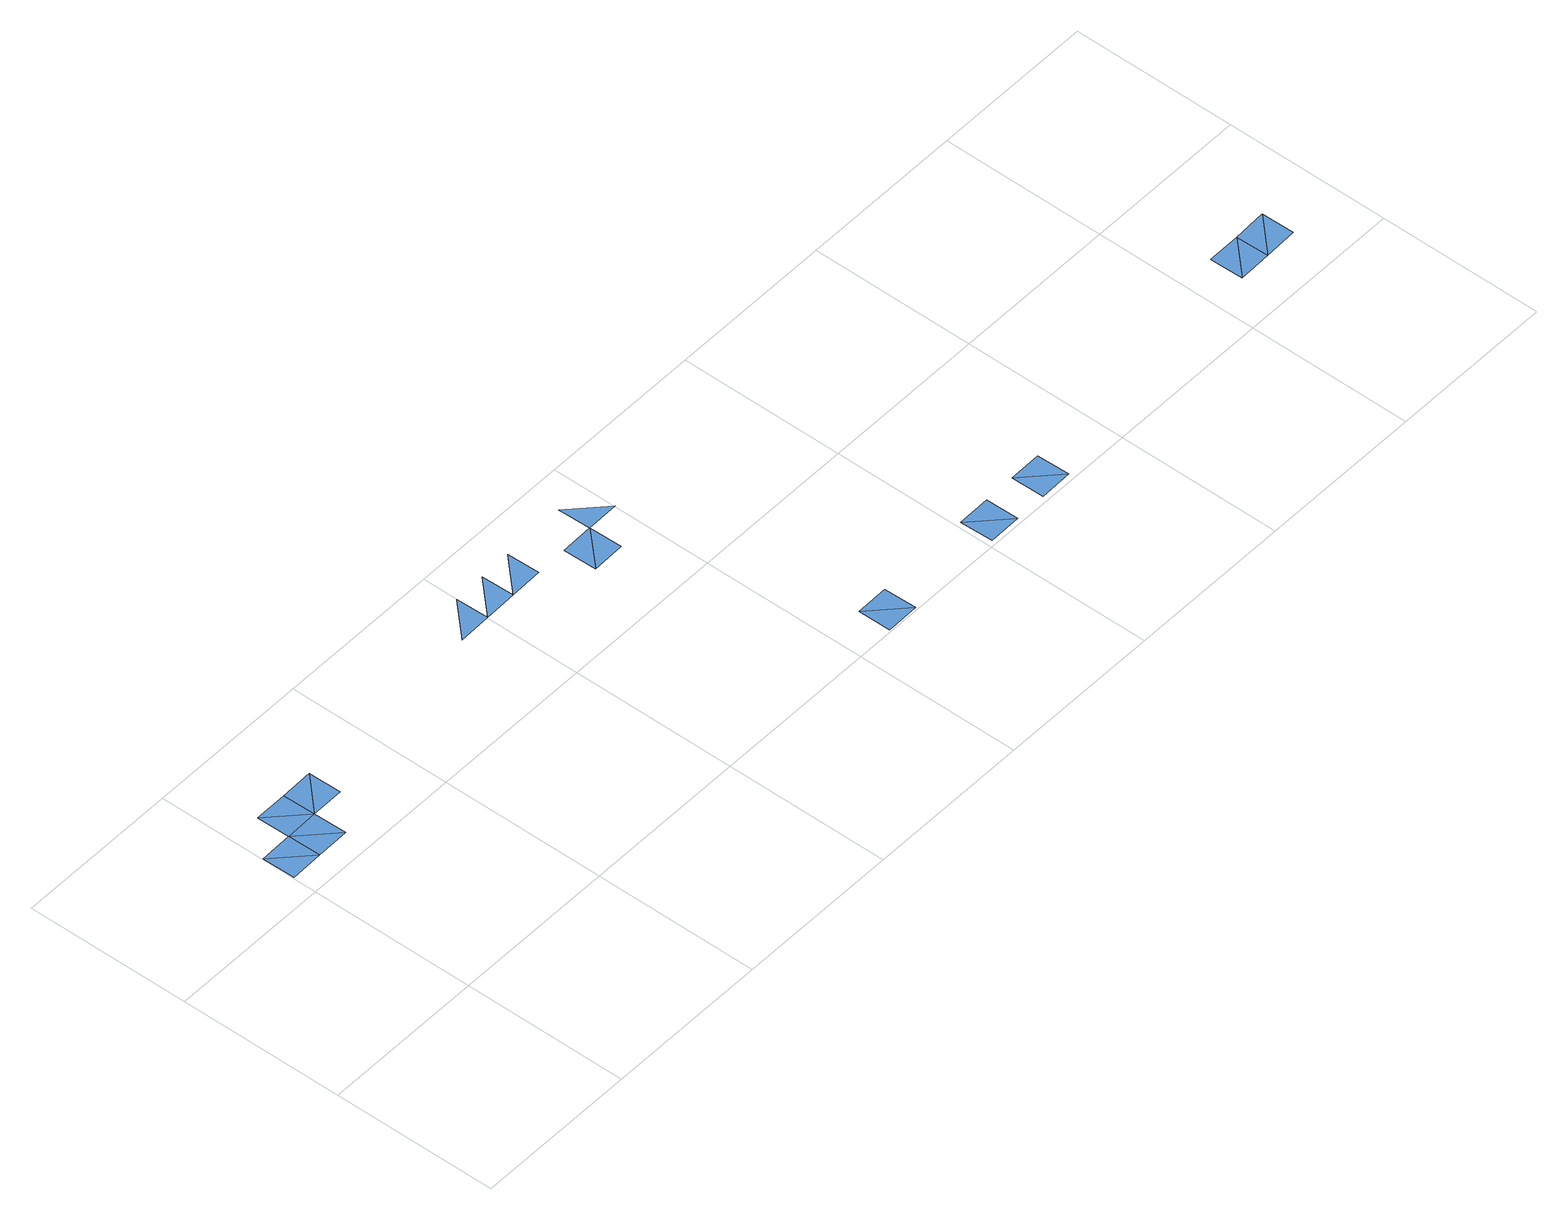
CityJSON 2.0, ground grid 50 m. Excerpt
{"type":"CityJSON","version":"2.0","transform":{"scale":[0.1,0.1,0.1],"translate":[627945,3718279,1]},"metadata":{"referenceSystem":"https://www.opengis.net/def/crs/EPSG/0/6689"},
"CityObjects":{
"waterbody1":{"type":"WaterBody","attributes":{"name":"福岡県津波浸水想定図","class":"1140","function":"2","WaterBodyTsunamiRiskAttribute.description":"1","WaterBodyTsunamiRiskAttribute.rank":"1"},"geometry":[{"type":"MultiSurface","lod":"1","boundaries":[[[0,1,2]],[[1,0,3]],[[0,4,3]],[[3,5,6]],[[4,5,3]],[[6,5,7]],[[7,5,8]],[[5,9,8]],[[10,11,12]],[[13,14,10]],[[15,13,16]],[[17,18,19]],[[20,18,17]],[[21,22,23]],[[24,25,18]],[[22,26,23]],[[27,28,29]],[[29,28,30]],[[31,32,33]],[[34,32,31]]]}]},
"waterbody2":{"type":"WaterBody","attributes":{"name":"福岡県津波浸水想定図","class":"1140","function":"2","WaterBodyTsunamiRiskAttribute.description":"1","WaterBodyTsunamiRiskAttribute.rank":"2"},"geometry":[{"type":"MultiSurface","lod":"1","boundaries":[[[35,36,37]],[[38,36,35]]]}]},
"waterbody3":{"type":"WaterBody","attributes":{"name":"福岡県津波浸水想定図","class":"1140","function":"2","WaterBodyTsunamiRiskAttribute.description":"1","WaterBodyTsunamiRiskAttribute.rank":"3"},"geometry":[{"type":"MultiSurface","lod":"1","boundaries":[[[38,39,36]],[[39,38,40]]]}]}
},
"vertices":[
[106,575,9],[4,673,9],[6,573,9],[104,675,9],[206,577,10],[204,677,10],[103,775,9],[203,776,9],[303,778,11],[304,678,11],[1002,792,10],[1000,892,10],[902,790,10],[1102,794,11],[1100,894,11],[1200,896,12],[1202,796,12],[1304,698,11],[1402,800,11],[1302,798,11],[1404,700,11],[1617,4,11],[1718,6,11],[1616,104,11],[1502,802,11],[1400,900,10],[1716,106,11],[2017,12,12],[2117,13,12],[2015,112,12],[2115,113,12],[2317,17,11],[2215,115,11],[2217,15,11],[2315,117,11],
[3115,133,10],[3213,235,10],[3113,233,10],[3215,135,10],
[3313,237,13],[3315,137,13]
]}
